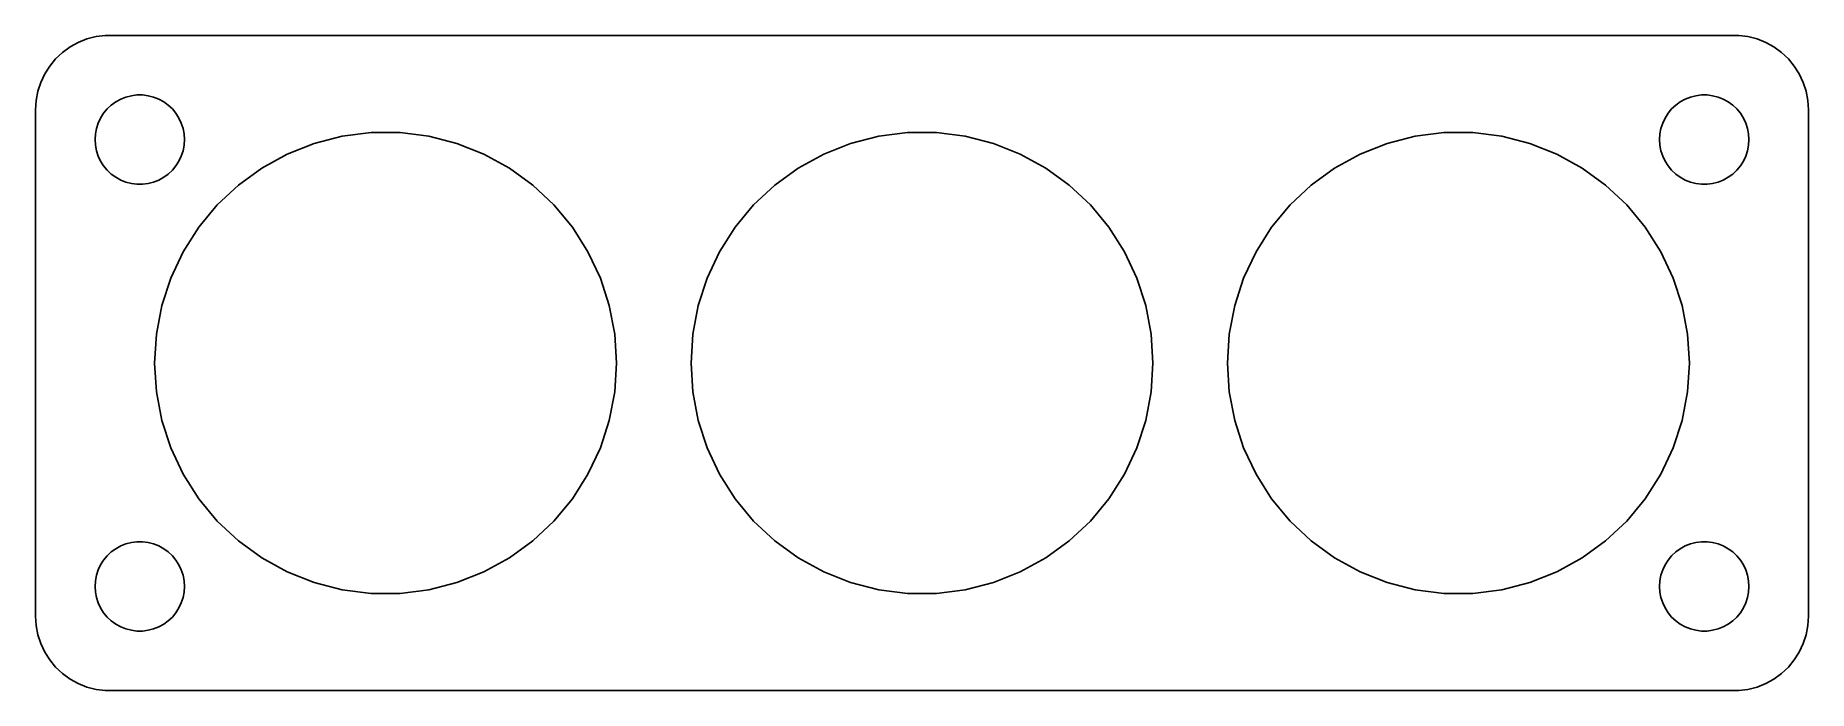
# Model space of a CAD drawing. Header units: metres. Extents: x -60 to 60, y -22 to 22.
import ezdxf

# ---------------------------------------------------------------- set-up
doc = ezdxf.new("R2010")
doc.units = ezdxf.units.M

msp = doc.modelspace()

# ---------------------------------------------------------------- linework, layer by layer
for p, q in [((-56.6289, 21.5241), (-57.1791, 21.2216)), ((-56.0451, 21.7553), (-56.6289, 21.5241)), ((-55.4369, 21.9114), (-56.0451, 21.7553)), ((-54.8139, 21.9901), (-55.4369, 21.9114)), ((54.8139, 21.9901), (-54.8139, 21.9901)), ((55.4369, 21.9114), (54.8139, 21.9901)), ((56.0451, 21.7553), (55.4369, 21.9114)), ((56.6289, 21.5241), (56.0451, 21.7553)), ((57.1791, 21.2216), (56.6289, 21.5241)), ((-58.1448, 20.4227), (-58.5451, 19.9389)), ((-57.6871, 20.8526), (-58.1448, 20.4227)), ((-57.1791, 21.2216), (-57.6871, 20.8526)), ((57.6871, 20.8526), (57.1791, 21.2216)), ((58.1448, 20.4227), (57.6871, 20.8526)), ((58.5451, 19.9389), (58.1448, 20.4227)), ((-58.8815, 19.4088), (-59.1489, 18.8406)), ((-58.5451, 19.9389), (-58.8815, 19.4088)), ((58.8815, 19.4088), (58.5451, 19.9389)), ((59.1489, 18.8406), (58.8815, 19.4088)), ((-59.3429, 18.2434), (-59.4606, 17.6267)), ((-59.1489, 18.8406), (-59.3429, 18.2434)), ((-53.7773, 17.7145), (-53.427, 17.8532)), ((-53.427, 17.8532), (-53.0621, 17.9469)), ((-53.0621, 17.9469), (-52.6884, 17.9941)), ((-52.6884, 17.9941), (-52.3116, 17.9941)), ((-52.3116, 17.9941), (-51.9379, 17.9469)), ((-51.9379, 17.9469), (-51.5729, 17.8532)), ((-51.5729, 17.8532), (-51.2227, 17.7145)), ((51.2227, 17.7145), (51.5729, 17.8532)), ((51.5729, 17.8532), (51.9379, 17.9469)), ((51.9379, 17.9469), (52.3116, 17.9941)), ((52.3116, 17.9941), (52.6884, 17.9941)), ((52.6884, 17.9941), (53.0621, 17.9469)), ((53.0621, 17.9469), (53.427, 17.8532)), ((53.427, 17.8532), (53.7773, 17.7145)), ((59.3429, 18.2434), (59.1489, 18.8406)), ((59.4606, 17.6267), (59.3429, 18.2434)), ((-59.4606, 17.6267), (-59.5, 17)), ((-59.5, 17), (-59.5, -17)), ((-55.1289, 16.4453), (-54.927, 16.7634)), ((-54.927, 16.7634), (-54.6869, 17.0536)), ((-54.6869, 17.0536), (-54.4123, 17.3115)), ((-54.4123, 17.3115), (-54.1075, 17.533)), ((-54.1075, 17.533), (-53.7773, 17.7145)), ((-51.2227, 17.7145), (-50.8925, 17.533)), ((-50.8925, 17.533), (-50.5877, 17.3115)), ((-50.5877, 17.3115), (-50.3131, 17.0536)), ((-50.3131, 17.0536), (-50.0729, 16.7634)), ((-50.0729, 16.7634), (-49.8711, 16.4453)), ((49.8711, 16.4453), (50.0729, 16.7634)), ((50.0729, 16.7634), (50.3131, 17.0536)), ((50.3131, 17.0536), (50.5877, 17.3115)), ((50.5877, 17.3115), (50.8925, 17.533)), ((50.8925, 17.533), (51.2227, 17.7145)), ((53.7773, 17.7145), (54.1075, 17.533)), ((54.1075, 17.533), (54.4123, 17.3115)), ((54.4123, 17.3115), (54.6869, 17.0536)), ((54.6869, 17.0536), (54.927, 16.7634)), ((54.927, 16.7634), (55.1289, 16.4453)), ((59.5, 17), (59.4606, 17.6267)), ((59.5, -17), (59.5, 17)), ((-55.4763, 15.376), (-55.4057, 15.7461)), ((-55.4057, 15.7461), (-55.2893, 16.1044)), ((-55.2893, 16.1044), (-55.1289, 16.4453)), ((-49.8711, 16.4453), (-49.7107, 16.1044)), ((-49.7107, 16.1044), (-49.5942, 15.7461)), ((-49.5942, 15.7461), (-49.5237, 15.376)), ((49.5237, 15.376), (49.5942, 15.7461)), ((49.5942, 15.7461), (49.7107, 16.1044)), ((49.7107, 16.1044), (49.8711, 16.4453)), ((55.1289, 16.4453), (55.2893, 16.1044)), ((55.2893, 16.1044), (55.4057, 15.7461)), ((55.4057, 15.7461), (55.4763, 15.376)), ((-55.5, 15), (-55.4763, 15.376)), ((-55.4763, 14.624), (-55.5, 15)), ((-55.4057, 14.2539), (-55.4763, 14.624)), ((-49.5237, 14.624), (-49.5942, 14.2539)), ((-49.5237, 15.376), (-49.5, 15)), ((-49.5, 15), (-49.5237, 14.624)), ((-42.5996, 14.0248), (-40.7898, 14.7414)), ((-40.7898, 14.7414), (-38.9044, 15.2254)), ((-38.9044, 15.2254), (-36.9733, 15.4694)), ((-36.9733, 15.4694), (-35.0267, 15.4694)), ((-35.0267, 15.4694), (-33.0956, 15.2254)), ((-33.0956, 15.2254), (-31.2102, 14.7414)), ((-31.2102, 14.7414), (-29.4004, 14.0248)), ((-6.59958, 14.0248), (-4.78975, 14.7414)), ((-4.78975, 14.7414), (-2.9044, 15.2254)), ((-2.9044, 15.2254), (-0.97325, 15.4694)), ((-0.97325, 15.4694), (0.97325, 15.4694)), ((0.97325, 15.4694), (2.9044, 15.2254)), ((2.9044, 15.2254), (4.78975, 14.7414)), ((4.78975, 14.7414), (6.59958, 14.0248)), ((29.4004, 14.0248), (31.2102, 14.7414)), ((31.2102, 14.7414), (33.0956, 15.2254)), ((33.0956, 15.2254), (35.0267, 15.4694)), ((35.0267, 15.4694), (36.9733, 15.4694)), ((36.9733, 15.4694), (38.9044, 15.2254)), ((38.9044, 15.2254), (40.7898, 14.7414)), ((40.7898, 14.7414), (42.5996, 14.0248)), ((49.5, 15), (49.5237, 15.376)), ((49.5237, 14.624), (49.5, 15)), ((49.5942, 14.2539), (49.5237, 14.624)), ((55.4763, 14.624), (55.4057, 14.2539)), ((55.4763, 15.376), (55.5, 15)), ((55.5, 15), (55.4763, 14.624)), ((-55.2893, 13.8956), (-55.4057, 14.2539)), ((-55.1289, 13.5547), (-55.2893, 13.8956)), ((-54.927, 13.2366), (-55.1289, 13.5547)), ((-54.6869, 12.9464), (-54.927, 13.2366)), ((-50.0729, 13.2366), (-50.3131, 12.9464)), ((-49.8711, 13.5547), (-50.0729, 13.2366)), ((-49.7107, 13.8956), (-49.8711, 13.5547)), ((-49.5942, 14.2539), (-49.7107, 13.8956)), ((-44.3053, 13.0871), (-42.5996, 14.0248)), ((-29.4004, 14.0248), (-27.6947, 13.0871)), ((-8.30531, 13.0871), (-6.59958, 14.0248)), ((6.59958, 14.0248), (8.30531, 13.0871)), ((27.6947, 13.0871), (29.4004, 14.0248)), ((42.5996, 14.0248), (44.3053, 13.0871)), ((49.7107, 13.8956), (49.5942, 14.2539)), ((49.8711, 13.5547), (49.7107, 13.8956)), ((50.0729, 13.2366), (49.8711, 13.5547)), ((50.3131, 12.9464), (50.0729, 13.2366)), ((54.927, 13.2366), (54.6869, 12.9464)), ((55.1289, 13.5547), (54.927, 13.2366)), ((55.2893, 13.8956), (55.1289, 13.5547)), ((55.4057, 14.2539), (55.2893, 13.8956)), ((-54.4123, 12.6884), (-54.6869, 12.9464)), ((-54.1075, 12.467), (-54.4123, 12.6884)), ((-53.7773, 12.2855), (-54.1075, 12.467)), ((-53.427, 12.1468), (-53.7773, 12.2855)), ((-53.0621, 12.0531), (-53.427, 12.1468)), ((-52.6884, 12.0059), (-53.0621, 12.0531)), ((-52.3116, 12.0059), (-52.6884, 12.0059)), ((-51.9379, 12.0531), (-52.3116, 12.0059)), ((-51.5729, 12.1468), (-51.9379, 12.0531)), ((-51.2227, 12.2855), (-51.5729, 12.1468)), ((-50.8925, 12.467), (-51.2227, 12.2855)), ((-50.5877, 12.6884), (-50.8925, 12.467)), ((-50.3131, 12.9464), (-50.5877, 12.6884)), ((-47.299, 10.6105), (-45.8801, 11.9429)), ((-45.8801, 11.9429), (-44.3053, 13.0871)), ((-27.6947, 13.0871), (-26.1199, 11.9429)), ((-26.1199, 11.9429), (-24.701, 10.6105)), ((-11.299, 10.6105), (-9.88007, 11.9429)), ((-9.88007, 11.9429), (-8.30531, 13.0871)), ((8.30531, 13.0871), (9.88007, 11.9429)), ((9.88007, 11.9429), (11.299, 10.6105)), ((24.701, 10.6105), (26.1199, 11.9429)), ((26.1199, 11.9429), (27.6947, 13.0871)), ((44.3053, 13.0871), (45.8801, 11.9429)), ((45.8801, 11.9429), (47.299, 10.6105)), ((50.5877, 12.6884), (50.3131, 12.9464)), ((50.8925, 12.467), (50.5877, 12.6884)), ((51.2227, 12.2855), (50.8925, 12.467)), ((51.5729, 12.1468), (51.2227, 12.2855)), ((51.9379, 12.0531), (51.5729, 12.1468)), ((52.3116, 12.0059), (51.9379, 12.0531)), ((52.6884, 12.0059), (52.3116, 12.0059)), ((53.0621, 12.0531), (52.6884, 12.0059)), ((53.427, 12.1468), (53.0621, 12.0531)), ((53.7773, 12.2855), (53.427, 12.1468)), ((54.1075, 12.467), (53.7773, 12.2855)), ((54.4123, 12.6884), (54.1075, 12.467)), ((54.6869, 12.9464), (54.4123, 12.6884)), ((-48.5398, 9.11066), (-47.299, 10.6105)), ((-24.701, 10.6105), (-23.4602, 9.11066)), ((-12.5397, 9.11066), (-11.299, 10.6105)), ((11.299, 10.6105), (12.5397, 9.11066)), ((23.4602, 9.11066), (24.701, 10.6105)), ((47.299, 10.6105), (48.5398, 9.11066)), ((-49.5827, 7.46718), (-48.5398, 9.11066)), ((-23.4602, 9.11066), (-22.4172, 7.46718)), ((-13.5827, 7.46718), (-12.5397, 9.11066)), ((12.5397, 9.11066), (13.5827, 7.46718)), ((22.4172, 7.46718), (23.4602, 9.11066)), ((48.5398, 9.11066), (49.5827, 7.46718)), ((-50.4115, 5.70592), (-49.5827, 7.46718)), ((-22.4172, 7.46718), (-21.5885, 5.70592)), ((-14.4115, 5.70592), (-13.5827, 7.46718)), ((13.5827, 7.46718), (14.4115, 5.70592)), ((21.5885, 5.70592), (22.4172, 7.46718)), ((49.5827, 7.46718), (50.4115, 5.70592)), ((-51.013, 3.85469), (-50.4115, 5.70592)), ((-21.5885, 5.70592), (-20.987, 3.85469)), ((-15.013, 3.85469), (-14.4115, 5.70592)), ((14.4115, 5.70592), (15.013, 3.85469)), ((20.987, 3.85469), (21.5885, 5.70592)), ((50.4115, 5.70592), (51.013, 3.85469)), ((-51.3778, 1.94266), (-51.013, 3.85469)), ((-20.987, 3.85469), (-20.6222, 1.94266)), ((-15.3778, 1.94266), (-15.013, 3.85469)), ((15.013, 3.85469), (15.3778, 1.94266)), ((20.6222, 1.94266), (20.987, 3.85469)), ((51.013, 3.85469), (51.3778, 1.94266)), ((-51.5, 0), (-51.3778, 1.94266)), ((-20.6222, 1.94266), (-20.5, 0)), ((-15.5, 0), (-15.3778, 1.94266)), ((15.3778, 1.94266), (15.5, 0)), ((20.5, 0), (20.6222, 1.94266)), ((51.3778, 1.94266), (51.5, 0)), ((-51.3778, -1.94266), (-51.5, 0)), ((-20.5, 0), (-20.6222, -1.94266)), ((-15.3778, -1.94266), (-15.5, 0)), ((15.5, 0), (15.3778, -1.94266)), ((20.6222, -1.94266), (20.5, 0)), ((51.5, 0), (51.3778, -1.94266)), ((-51.013, -3.85469), (-51.3778, -1.94266)), ((-20.6222, -1.94266), (-20.987, -3.85469)), ((-15.013, -3.85469), (-15.3778, -1.94266)), ((15.3778, -1.94266), (15.013, -3.85469)), ((20.987, -3.85469), (20.6222, -1.94266)), ((51.3778, -1.94266), (51.013, -3.85469)), ((-50.4115, -5.70592), (-51.013, -3.85469)), ((-20.987, -3.85469), (-21.5885, -5.70592)), ((-14.4115, -5.70592), (-15.013, -3.85469)), ((15.013, -3.85469), (14.4115, -5.70592)), ((21.5885, -5.70592), (20.987, -3.85469)), ((51.013, -3.85469), (50.4115, -5.70592)), ((-49.5827, -7.46718), (-50.4115, -5.70592)), ((-21.5885, -5.70592), (-22.4172, -7.46718)), ((-13.5827, -7.46718), (-14.4115, -5.70592)), ((14.4115, -5.70592), (13.5827, -7.46718)), ((22.4172, -7.46718), (21.5885, -5.70592)), ((50.4115, -5.70592), (49.5827, -7.46718)), ((-48.5398, -9.11066), (-49.5827, -7.46718)), ((-22.4172, -7.46718), (-23.4602, -9.11066)), ((-12.5397, -9.11066), (-13.5827, -7.46718)), ((13.5827, -7.46718), (12.5397, -9.11066)), ((23.4602, -9.11066), (22.4172, -7.46718)), ((49.5827, -7.46718), (48.5398, -9.11066)), ((-47.299, -10.6105), (-48.5398, -9.11066)), ((-23.4602, -9.11066), (-24.701, -10.6105)), ((-11.299, -10.6105), (-12.5397, -9.11066)), ((12.5397, -9.11066), (11.299, -10.6105)), ((24.701, -10.6105), (23.4602, -9.11066)), ((48.5398, -9.11066), (47.299, -10.6105)), ((-45.8801, -11.9429), (-47.299, -10.6105)), ((-24.701, -10.6105), (-26.1199, -11.9429)), ((-9.88007, -11.9429), (-11.299, -10.6105)), ((11.299, -10.6105), (9.88007, -11.9429)), ((26.1199, -11.9429), (24.701, -10.6105)), ((47.299, -10.6105), (45.8801, -11.9429)), ((-54.927, -13.2366), (-54.6869, -12.9464)), ((-54.6869, -12.9464), (-54.4123, -12.6884)), ((-54.4123, -12.6884), (-54.1075, -12.467)), ((-54.1075, -12.467), (-53.7773, -12.2855)), ((-53.7773, -12.2855), (-53.427, -12.1468)), ((-53.427, -12.1468), (-53.0621, -12.0531)), ((-53.0621, -12.0531), (-52.6884, -12.0059)), ((-52.6884, -12.0059), (-52.3116, -12.0059)), ((-52.3116, -12.0059), (-51.9379, -12.0531)), ((-51.9379, -12.0531), (-51.5729, -12.1468)), ((-51.5729, -12.1468), (-51.2227, -12.2855)), ((-51.2227, -12.2855), (-50.8925, -12.467)), ((-50.8925, -12.467), (-50.5877, -12.6884)), ((-50.5877, -12.6884), (-50.3131, -12.9464)), ((-50.3131, -12.9464), (-50.0729, -13.2366)), ((-44.3053, -13.0871), (-45.8801, -11.9429)), ((-42.5996, -14.0248), (-44.3053, -13.0871)), ((-27.6947, -13.0871), (-29.4004, -14.0248)), ((-26.1199, -11.9429), (-27.6947, -13.0871)), ((-8.30531, -13.0871), (-9.88007, -11.9429)), ((-6.59958, -14.0248), (-8.30531, -13.0871)), ((8.30531, -13.0871), (6.59958, -14.0248)), ((9.88007, -11.9429), (8.30531, -13.0871)), ((27.6947, -13.0871), (26.1199, -11.9429)), ((29.4004, -14.0248), (27.6947, -13.0871)), ((44.3053, -13.0871), (42.5996, -14.0248)), ((45.8801, -11.9429), (44.3053, -13.0871)), ((50.0729, -13.2366), (50.3131, -12.9464)), ((50.3131, -12.9464), (50.5877, -12.6884)), ((50.5877, -12.6884), (50.8925, -12.467)), ((50.8925, -12.467), (51.2227, -12.2855)), ((51.2227, -12.2855), (51.5729, -12.1468)), ((51.5729, -12.1468), (51.9379, -12.0531)), ((51.9379, -12.0531), (52.3116, -12.0059)), ((52.3116, -12.0059), (52.6884, -12.0059)), ((52.6884, -12.0059), (53.0621, -12.0531)), ((53.0621, -12.0531), (53.427, -12.1468)), ((53.427, -12.1468), (53.7773, -12.2855)), ((53.7773, -12.2855), (54.1075, -12.467)), ((54.1075, -12.467), (54.4123, -12.6884)), ((54.4123, -12.6884), (54.6869, -12.9464)), ((54.6869, -12.9464), (54.927, -13.2366)), ((-55.4763, -14.624), (-55.4057, -14.2539)), ((-55.4057, -14.2539), (-55.2893, -13.8956)), ((-55.2893, -13.8956), (-55.1289, -13.5547)), ((-55.1289, -13.5547), (-54.927, -13.2366)), ((-50.0729, -13.2366), (-49.8711, -13.5547)), ((-49.8711, -13.5547), (-49.7107, -13.8956)), ((-49.7107, -13.8956), (-49.5942, -14.2539)), ((-49.5942, -14.2539), (-49.5237, -14.624)), ((-40.7898, -14.7414), (-42.5996, -14.0248)), ((-29.4004, -14.0248), (-31.2102, -14.7414)), ((-4.78975, -14.7414), (-6.59958, -14.0248)), ((6.59958, -14.0248), (4.78975, -14.7414)), ((31.2102, -14.7414), (29.4004, -14.0248)), ((42.5996, -14.0248), (40.7898, -14.7414)), ((49.5237, -14.624), (49.5942, -14.2539)), ((49.5942, -14.2539), (49.7107, -13.8956)), ((49.7107, -13.8956), (49.8711, -13.5547)), ((49.8711, -13.5547), (50.0729, -13.2366)), ((54.927, -13.2366), (55.1289, -13.5547)), ((55.1289, -13.5547), (55.2893, -13.8956)), ((55.2893, -13.8956), (55.4057, -14.2539)), ((55.4057, -14.2539), (55.4763, -14.624)), ((-55.5, -15), (-55.4763, -14.624)), ((-55.4763, -15.376), (-55.5, -15)), ((-55.4057, -15.7461), (-55.4763, -15.376)), ((-49.5237, -15.376), (-49.5942, -15.7461)), ((-49.5237, -14.624), (-49.5, -15)), ((-49.5, -15), (-49.5237, -15.376)), ((-38.9044, -15.2254), (-40.7898, -14.7414)), ((-36.9733, -15.4694), (-38.9044, -15.2254)), ((-35.0267, -15.4694), (-36.9733, -15.4694)), ((-33.0956, -15.2254), (-35.0267, -15.4694)), ((-31.2102, -14.7414), (-33.0956, -15.2254)), ((-2.9044, -15.2254), (-4.78975, -14.7414)), ((-0.97325, -15.4694), (-2.9044, -15.2254)), ((0.97325, -15.4694), (-0.97325, -15.4694)), ((2.9044, -15.2254), (0.97325, -15.4694)), ((4.78975, -14.7414), (2.9044, -15.2254)), ((33.0956, -15.2254), (31.2102, -14.7414)), ((35.0267, -15.4694), (33.0956, -15.2254)), ((36.9733, -15.4694), (35.0267, -15.4694)), ((38.9044, -15.2254), (36.9733, -15.4694)), ((40.7898, -14.7414), (38.9044, -15.2254)), ((49.5, -15), (49.5237, -14.624)), ((49.5237, -15.376), (49.5, -15)), ((49.5942, -15.7461), (49.5237, -15.376)), ((55.4763, -15.376), (55.4057, -15.7461)), ((55.4763, -14.624), (55.5, -15)), ((55.5, -15), (55.4763, -15.376)), ((-55.2893, -16.1044), (-55.4057, -15.7461)), ((-55.1289, -16.4453), (-55.2893, -16.1044)), ((-54.927, -16.7634), (-55.1289, -16.4453)), ((-49.8711, -16.4453), (-50.0729, -16.7634)), ((-49.7107, -16.1044), (-49.8711, -16.4453)), ((-49.5942, -15.7461), (-49.7107, -16.1044)), ((49.7107, -16.1044), (49.5942, -15.7461)), ((49.8711, -16.4453), (49.7107, -16.1044)), ((50.0729, -16.7634), (49.8711, -16.4453)), ((55.1289, -16.4453), (54.927, -16.7634)), ((55.2893, -16.1044), (55.1289, -16.4453)), ((55.4057, -15.7461), (55.2893, -16.1044)), ((-59.5, -17), (-59.4606, -17.6267)), ((-59.4606, -17.6267), (-59.3429, -18.2434)), ((-54.6869, -17.0536), (-54.927, -16.7634)), ((-54.4123, -17.3115), (-54.6869, -17.0536)), ((-54.1075, -17.533), (-54.4123, -17.3115)), ((-53.7773, -17.7145), (-54.1075, -17.533)), ((-53.427, -17.8532), (-53.7773, -17.7145)), ((-51.2227, -17.7145), (-51.5729, -17.8532)), ((-50.8925, -17.533), (-51.2227, -17.7145)), ((-50.5877, -17.3115), (-50.8925, -17.533)), ((-50.3131, -17.0536), (-50.5877, -17.3115)), ((-50.0729, -16.7634), (-50.3131, -17.0536)), ((50.3131, -17.0536), (50.0729, -16.7634)), ((50.5877, -17.3115), (50.3131, -17.0536)), ((50.8925, -17.533), (50.5877, -17.3115)), ((51.2227, -17.7145), (50.8925, -17.533)), ((51.5729, -17.8532), (51.2227, -17.7145)), ((53.7773, -17.7145), (53.427, -17.8532)), ((54.1075, -17.533), (53.7773, -17.7145)), ((54.4123, -17.3115), (54.1075, -17.533)), ((54.6869, -17.0536), (54.4123, -17.3115)), ((54.927, -16.7634), (54.6869, -17.0536)), ((59.3429, -18.2434), (59.4606, -17.6267)), ((59.4606, -17.6267), (59.5, -17)), ((-59.3429, -18.2434), (-59.1489, -18.8406)), ((-59.1489, -18.8406), (-58.8815, -19.4088)), ((-53.0621, -17.9469), (-53.427, -17.8532)), ((-52.6884, -17.9941), (-53.0621, -17.9469)), ((-52.3116, -17.9941), (-52.6884, -17.9941)), ((-51.9379, -17.9469), (-52.3116, -17.9941)), ((-51.5729, -17.8532), (-51.9379, -17.9469)), ((51.9379, -17.9469), (51.5729, -17.8532)), ((52.3116, -17.9941), (51.9379, -17.9469)), ((52.6884, -17.9941), (52.3116, -17.9941)), ((53.0621, -17.9469), (52.6884, -17.9941)), ((53.427, -17.8532), (53.0621, -17.9469)), ((58.8815, -19.4088), (59.1489, -18.8406)), ((59.1489, -18.8406), (59.3429, -18.2434)), ((-58.8815, -19.4088), (-58.5451, -19.9389)), ((-58.5451, -19.9389), (-58.1448, -20.4227)), ((58.1448, -20.4227), (58.5451, -19.9389)), ((58.5451, -19.9389), (58.8815, -19.4088)), ((-58.1448, -20.4227), (-57.6871, -20.8526)), ((-57.6871, -20.8526), (-57.1791, -21.2216)), ((-57.1791, -21.2216), (-56.6289, -21.5241)), ((56.6289, -21.5241), (57.1791, -21.2216)), ((57.1791, -21.2216), (57.6871, -20.8526)), ((57.6871, -20.8526), (58.1448, -20.4227)), ((-56.6289, -21.5241), (-56.0451, -21.7553)), ((-56.0451, -21.7553), (-55.4369, -21.9114)), ((-55.4369, -21.9114), (-54.8139, -21.9901)), ((-54.8139, -21.9901), (54.8139, -21.9901)), ((54.8139, -21.9901), (55.4369, -21.9114)), ((55.4369, -21.9114), (56.0451, -21.7553)), ((56.0451, -21.7553), (56.6289, -21.5241))]:
    msp.add_line(p, q)

doc.saveas('drawing.dxf')
